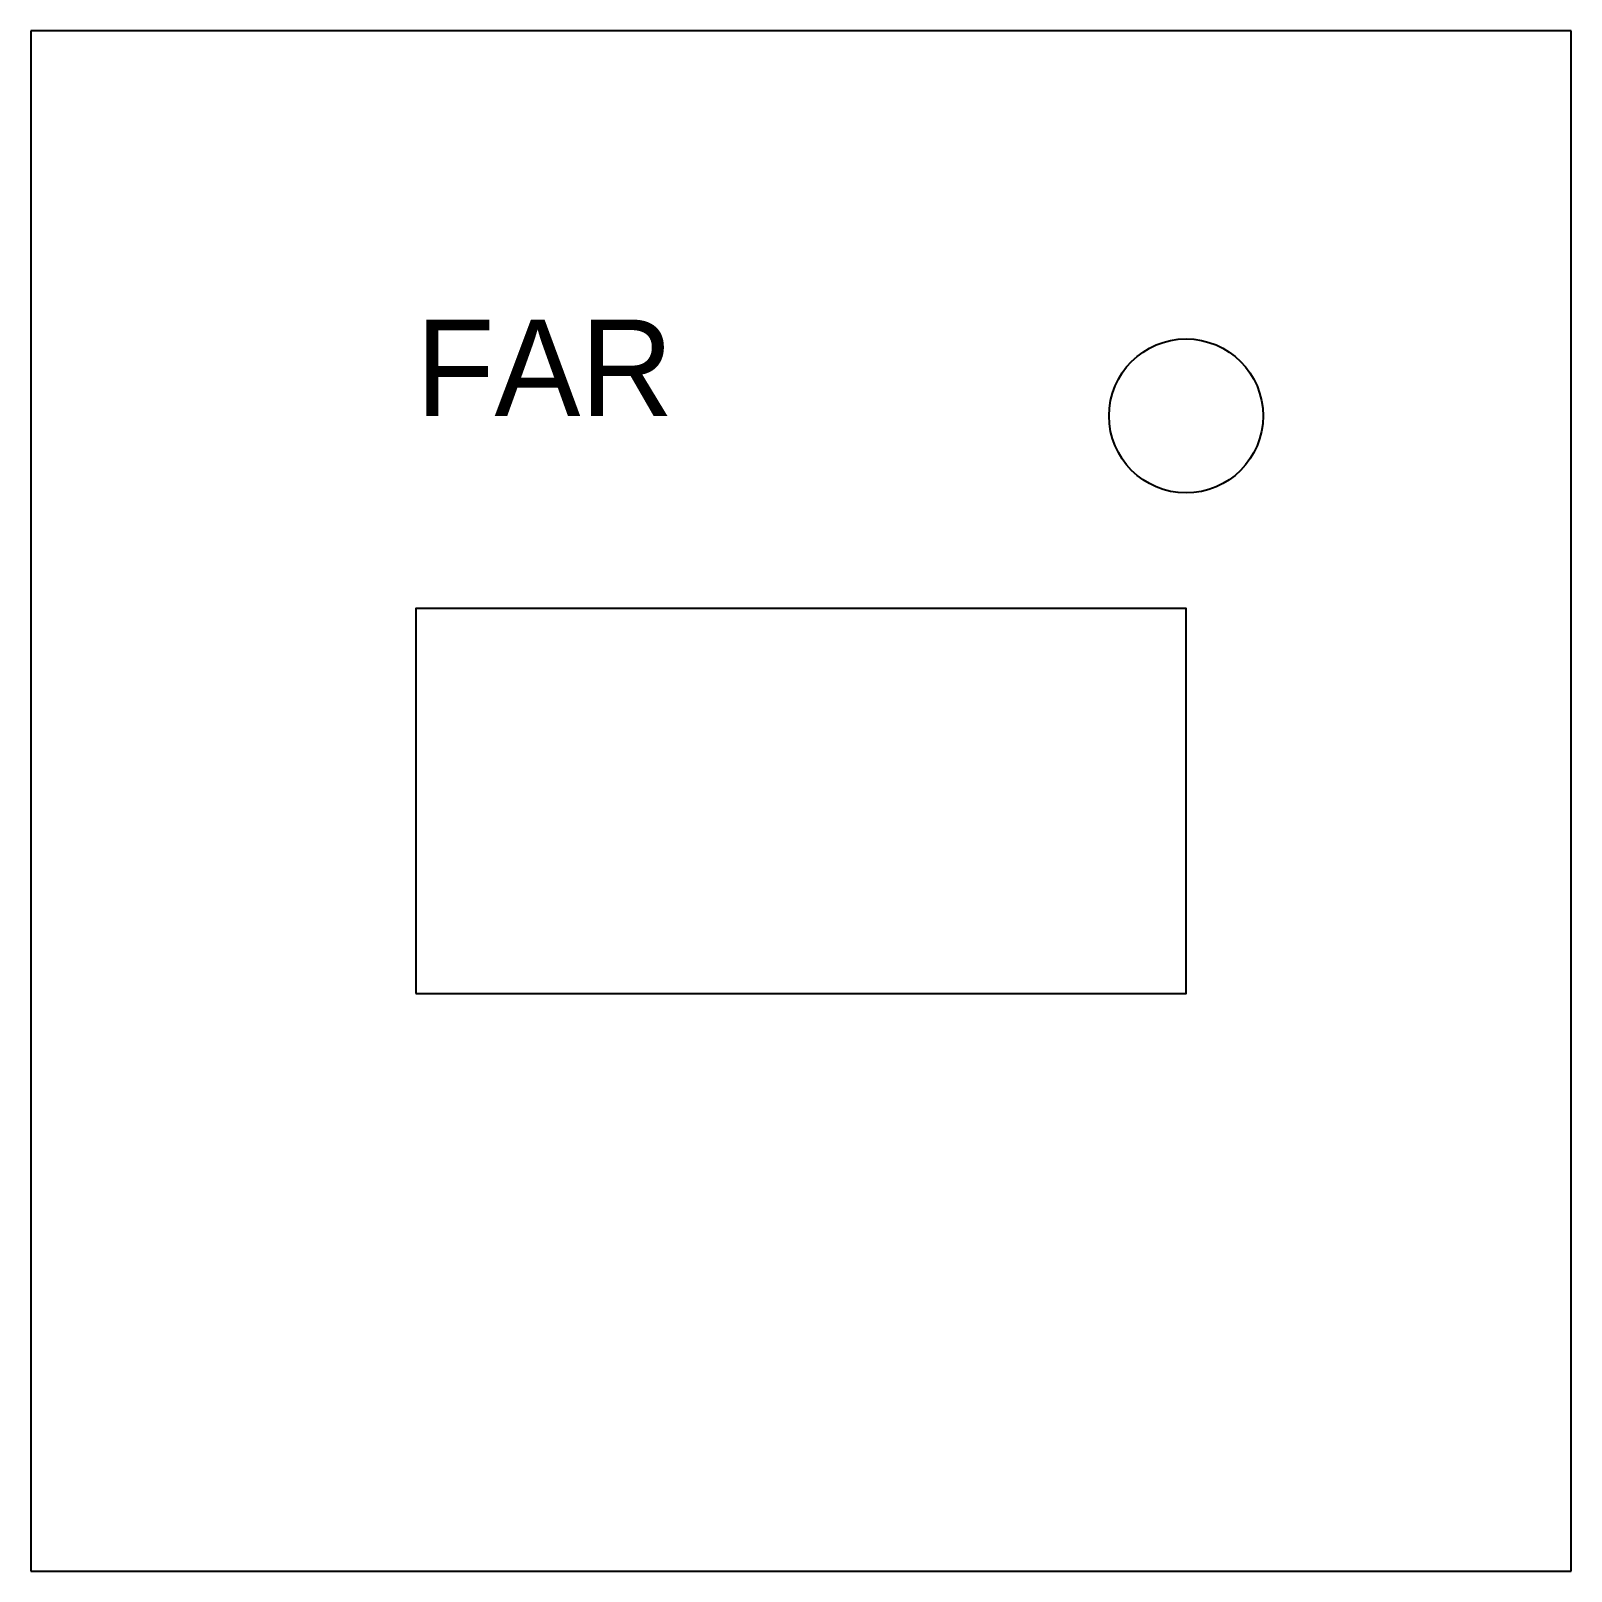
# Model space of a CAD drawing. Header units: feet. Extents: x -10 to 10, y -10 to 10.
import ezdxf

# ---------------------------------------------------------------- set-up
doc = ezdxf.new("R2010")
doc.units = ezdxf.units.FT
doc.header["$MEASUREMENT"] = 0
for name, color, linetype in [('A-ANNO-TEXT', 3, 'Continuous'), ('A-AREA', 2, 'Continuous'), ('A-WALL', 1, 'Continuous')]:
    doc.layers.add(name, color=color, linetype=linetype)

msp = doc.modelspace()

# ---------------------------------------------------------------- linework, layer by layer
at = {"layer": 'A-AREA'}
msp.add_lwpolyline([(-5, -2.5), (5, -2.5), (5, 2.5), (-5, 2.5)], close=True, dxfattribs=at)
at = {"layer": 'A-WALL'}
for p, q in [((10, 10), (-10, 10)), ((-10, 10), (-10, -10)), ((10, -10), (10, 10)), ((-10, -10), (10, -10))]:
    msp.add_line(p, q, dxfattribs=at)
msp.add_circle((5, 5), 1, dxfattribs=at)

# ---------------------------------------------------------------- texts
at = {"layer": 'A-ANNO-TEXT'}
msp.add_text('FAR', height=1.25, dxfattribs=at).set_placement((-5, 5))

doc.saveas('drawing.dxf')
